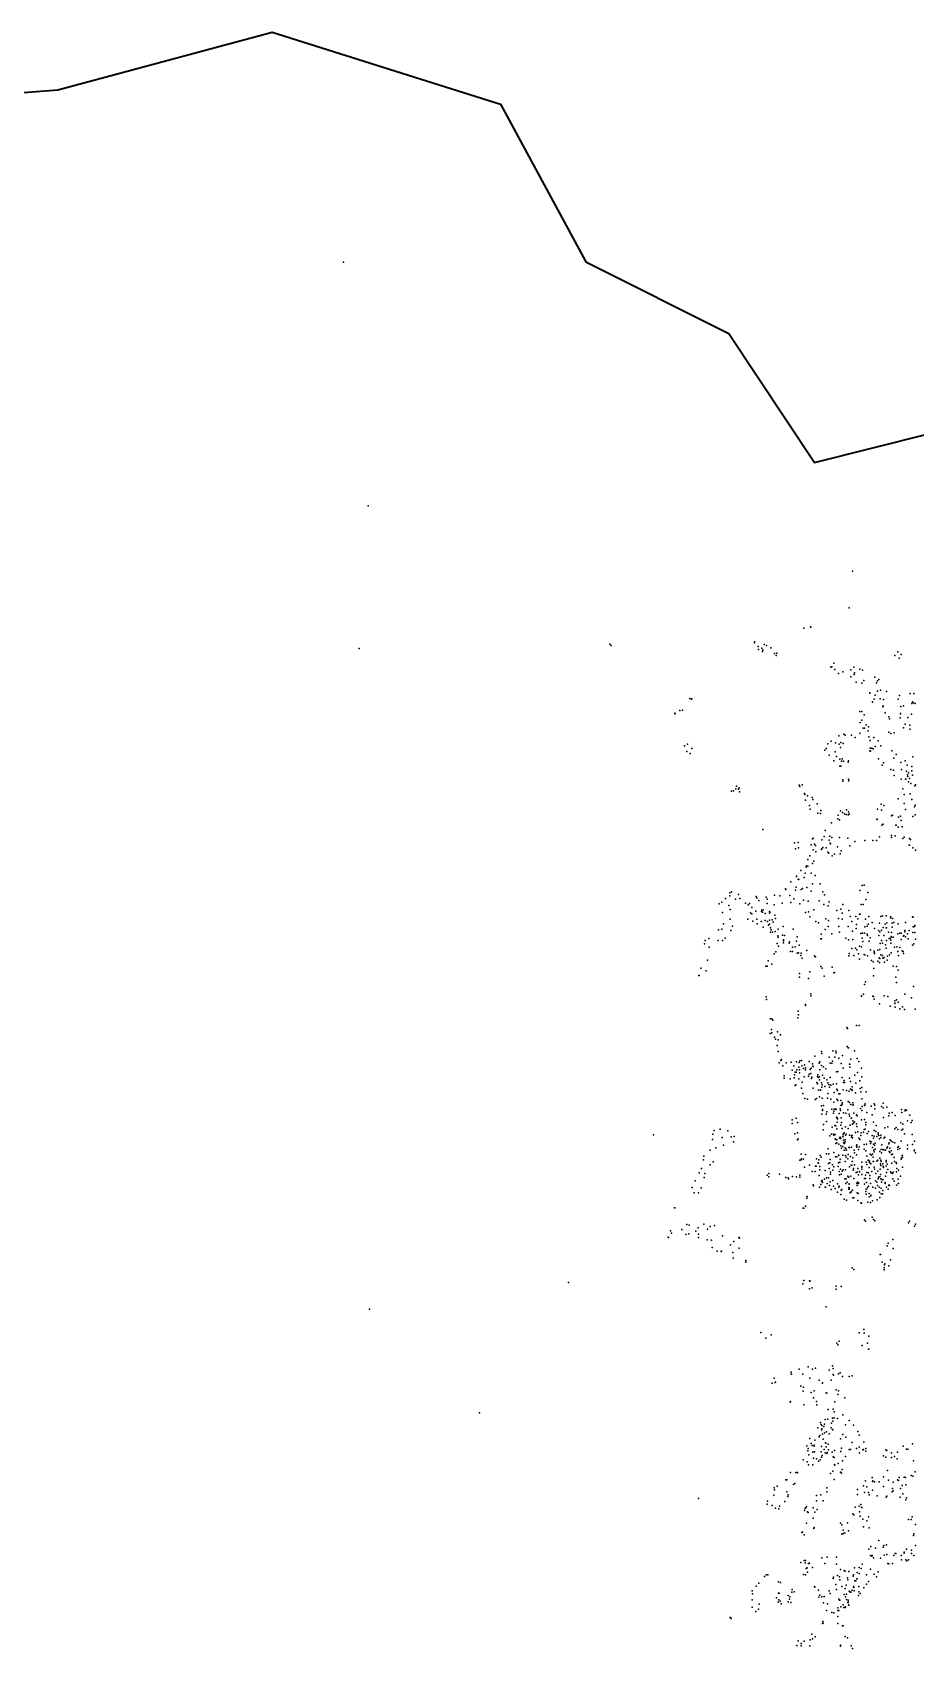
# Model space of a CAD drawing. Header units: millimetres. Extents: x -60275265 to 22802890, y -38578442 to 24337084.
# Drawn here: x 2033506 to 9882122, y 9975696 to 24337084 of the extents above; entities that cross this region are included whole.
import ezdxf

# ---------------------------------------------------------------- set-up
doc = ezdxf.new("R2010")
doc.units = ezdxf.units.MM
doc.header["$MEASUREMENT"] = 0
doc.layers.add('Outline', color=7, linetype='Continuous', true_color=0x000000)
doc.layers.add('particles', color=7, linetype='Continuous', true_color=0x000000)

msp = doc.modelspace()

# ---------------------------------------------------------------- linework, layer by layer
at = {"layer": 'Outline', "color": 3, "lineweight": 35, "true_color": 0x00ff00}
msp.add_lwpolyline([(612748, 23700101), (2261319, 23827441), (4163298, 24337084), (6191983, 23700101), (6952806, 22298647), (8220845, 21661442), (8981724, 20514820), (11010412, 21024520), (12405159, 19877851), (13419624, 18986025), (15194898, 18094026), (16462717, 16947413), (17096937, 15291091), (16969997, 14144198), (16969997, 12997517), (17730817, 12360371), (17730817, 10959081), (17730817, 9939740)], dxfattribs=at)
at = {"layer": 'particles', "color": 93, "true_color": 0x67d435}
for p in [(4799622, 22295696), (5018622, 20128696), (9320622, 19550696), (9291622, 19222696), (8889622, 19042696), (8948622, 19054696), (8949622, 19052696), (4937622, 18863696), (7165622, 18899696), (7177622, 18887696), (8449622, 18922696), (8450622, 18911696), (8482622, 18880696), (8486622, 18853696), (8514622, 18864696), (8520622, 18834696), (8523622, 18851696), (8536622, 18898696), (8557622, 18887696), (8594622, 18868696), (8627622, 18818696), (8649622, 18821696), (9723622, 18833696), (8643622, 18800696), (9128622, 18697696), (9137622, 18699696), (9153622, 18730696), (9164622, 18675696), (9306622, 18671696), (9331622, 18696696), (9384622, 18677696), (9409622, 18670696), (9697622, 18798696), (9736622, 18775696), (9753622, 18809696), (9195622, 18640696), (9235622, 18653696), (9305622, 18610696), (9336622, 18631696), (9337622, 18644696), (9354622, 18562696), (9404622, 18555696), (9421622, 18578696), (9519622, 18608696), (9533622, 18556696), (9543622, 18573696), (9555622, 18585696), (7876622, 18417696), (7891622, 18411696), (7894622, 18414696), (9474622, 18465696), (9475622, 18469696), (9497622, 18389696), (9499622, 18384696), (9512622, 18411696), (9522622, 18447696), (9543622, 18484696), (9567622, 18414696), (9570622, 18491696), (9597622, 18408696), (9621622, 18479696), (9725622, 18411696), (9738622, 18443696), (9833622, 18463696), (9852622, 18389696), (9865622, 18463696), (7743622, 18286696), (7746622, 18282696), (7787622, 18311696), (7809622, 18314696), (9386622, 18301696), (9404622, 18303696), (9424622, 18272696), (9591622, 18342696), (9592622, 18351696), (9611622, 18289696), (9644622, 18255696), (9744622, 18246696), (9747622, 18284696), (9748622, 18282696), (9750622, 18347696), (9773622, 18353696), (9812622, 18249696), (9844622, 18279696), (9846622, 18374696), (9862622, 18378696), (9877622, 18374696), (9244622, 18100696), (9384622, 18109696), (9389622, 18203696), (9404622, 18224696), (9416622, 18153696), (9427622, 18155696), (9443622, 18184696), (9460622, 18131696), (9463622, 18167696), (9642622, 18117696), (9648622, 18236696), (9662622, 18107696), (9690622, 18112696), (9774622, 18158696), (9787622, 18188696), (9830622, 18145696), (9831622, 18179696), (7828622, 17998696), (7854622, 18012696), (7894622, 17974696), (9075622, 17957696), (9087622, 17973696), (9102622, 18015696), (9130622, 18039696), (9169622, 18022696), (9198622, 18087696), (9202622, 18013696), (9213622, 17983696), (9217622, 18027696), (9238622, 18017696), (9254622, 18092696), (9311622, 18091696), (9344622, 18072696), (9465622, 18076696), (9475622, 17952696), (9477622, 17975696), (9478622, 18044696), (9493622, 17975696), (9503622, 17970696), (9509622, 18072696), (9522622, 17992696), (9547622, 18042696), (9572622, 17998696), (9671622, 17952696), (7847622, 17946696), (7878622, 17930696), (9113622, 17915696), (9153622, 17865696), (9166622, 17943696), (9178622, 17902696), (9209622, 17879696), (9209622, 17817696), (9216622, 17816696), (9222622, 17860696), (9227622, 17882696), (9239622, 17860696), (9283622, 17851696), (9284622, 17864696), (9480622, 17950696), (9550622, 17881696), (9585622, 17826696), (9597622, 17846696), (9687622, 17886696), (9708622, 17920696), (9751622, 17850696), (9789622, 17865696), (9807622, 17824696), (9848622, 17813696), (9855622, 17898696), (9857622, 17898696), (9235622, 17694696), (9235622, 17683696), (9286622, 17700696), (9288622, 17685696), (9661622, 17787696), (9685622, 17781696), (9689622, 17734696), (9753622, 17702696), (9757622, 17788696), (9790622, 17700696), (9793622, 17702696), (9801622, 17771696), (9809622, 17738696), (9812622, 17723696), (9819622, 17758696), (9819622, 17678696), (9828622, 17706696), (9848622, 17774696), (9852622, 17735696), (8245622, 17595696), (8264622, 17597696), (8284622, 17616696), (8290622, 17638696), (8306622, 17611696), (8312622, 17624696), (8315622, 17588696), (8846622, 17646696), (8851622, 17635696), (8873622, 17650696), (8894622, 17573696), (8896622, 17564696), (8921622, 17553696), (8962622, 17539696), (8969622, 17521696), (9727622, 17526696), (9768622, 17614696), (9778622, 17563696), (9832622, 17569696), (9839622, 17663696), (9875622, 17642696), (9879622, 17649696), (8904622, 17514696), (8939622, 17467696), (8945622, 17434696), (9006622, 17481696), (9012622, 17400696), (9035622, 17395696), (9040622, 17421696), (9194622, 17380696), (9214622, 17420696), (9230622, 17405696), (9250622, 17392696), (9264622, 17388696), (9266622, 17427696), (9281622, 17385696), (9284622, 17409696), (9290622, 17392696), (9542622, 17435696), (9575622, 17479696), (9578622, 17425696), (9599622, 17466696), (9676622, 17381696), (9779622, 17485696), (9791622, 17430696), (9847622, 17519696), (9872622, 17455696), (9877622, 17469696), (9877622, 17384696), (8523622, 17253696), (8524622, 17253696), (8524622, 17253696), (9076622, 17246696), (9134622, 17314696), (9189622, 17347696), (9204622, 17340696), (9535622, 17341696), (9539622, 17345696), (9580622, 17292696), (9592622, 17301696), (9667622, 17375696), (9705622, 17293696), (9707622, 17293696), (9726622, 17274696), (9730622, 17363696), (9748622, 17373696), (9752622, 17334696), (9761622, 17278696), (9857622, 17370696), (8806622, 17135696), (8836622, 17137696), (8840622, 17091696), (8954622, 17117696), (8965622, 17171696), (8972622, 17175696), (8982622, 17122696), (8991622, 17111696), (9047622, 17163696), (9056622, 17094696), (9067622, 17191696), (9086622, 17091696), (9112622, 17159696), (9119622, 17195696), (9121622, 17133696), (9125622, 17127696), (9137622, 17183696), (9187622, 17098696), (9206622, 17182696), (9278622, 17177696), (9296622, 17109696), (9340622, 17147696), (9430622, 17157696), (9501622, 17156696), (9534622, 17156696), (9560622, 17187696), (9667622, 17182696), (9668622, 17201696), (9700622, 17196696), (9767622, 17174696), (9778622, 17185696), (9778622, 17185696), (9824622, 17113696), (9826622, 17113696), (9827622, 17172696), (9837622, 17165696), (9856622, 17092696), (8813622, 17083696), (8923622, 16987696), (8941622, 17018696), (8964622, 16951696), (8970622, 17074696), (8977622, 16972696), (8994622, 17055696), (9045622, 17077696), (9048622, 17083696), (9100622, 17051696), (9111622, 17043696), (9139622, 17020696), (9160622, 17034696), (9210622, 17036696), (9219622, 17063696), (9879622, 17069696), (9879622, 17069696), (8822622, 16837696), (8823622, 16839696), (8837622, 16812696), (8843622, 16808696), (8860622, 16889696), (8892622, 16828696), (8901622, 16865696), (8910622, 16918696), (8911622, 16930696), (8922622, 16927696), (8953622, 16865696), (8988622, 16844696), (8229622, 16664696), (8230622, 16691696), (8245622, 16700696), (8307622, 16677696), (8464622, 16659696), (8626622, 16670696), (8676622, 16664696), (8726622, 16727696), (8727622, 16720696), (8762622, 16668696), (8771622, 16787696), (8815622, 16714696), (8821622, 16741696), (8864622, 16721696), (8877622, 16729696), (8914622, 16737696), (8953622, 16705696), (8965622, 16772696), (9034622, 16771696), (9058622, 16701696), (9071622, 16672696), (9385622, 16712696), (9406622, 16756696), (9424622, 16758696), (9456622, 16693696), (8137622, 16594696), (8158622, 16608696), (8166622, 16516696), (8191622, 16641696), (8220622, 16579696), (8233622, 16544696), (8282622, 16634696), (8318622, 16641696), (8369622, 16600696), (8394622, 16585696), (8406622, 16596696), (8425622, 16559696), (8462622, 16528696), (8469622, 16646696), (8489622, 16624696), (8511622, 16524696), (8516622, 16536696), (8521622, 16519696), (8526622, 16541696), (8552622, 16652696), (8562622, 16595696), (8563622, 16633696), (8582622, 16526696), (8623622, 16585696), (8696622, 16599696), (8773622, 16605696), (8798622, 16638696), (8853622, 16592696), (8885622, 16626696), (8904622, 16516696), (8925622, 16617696), (8930622, 16522696), (8976622, 16540696), (9024622, 16621696), (9066622, 16587696), (9104622, 16574696), (9113622, 16610696), (9181622, 16535696), (9218622, 16545696), (9235622, 16588696), (9289622, 16533696), (9398622, 16586696), (9416622, 16586696), (9440622, 16630696), (8175622, 16416696), (8233622, 16457696), (8254622, 16395696), (8391622, 16458696), (8415622, 16513696), (8427622, 16505696), (8435622, 16439696), (8471622, 16457696), (8472622, 16416696), (8510622, 16437696), (8525622, 16387696), (8545622, 16507696), (8545622, 16444696), (8564622, 16436696), (8575622, 16403696), (8582622, 16449696), (8583622, 16411696), (8584622, 16513696), (8586622, 16512696), (8593622, 16380696), (8607622, 16451696), (8614622, 16431696), (8629622, 16492696), (8637622, 16462696), (8703622, 16391696), (8941622, 16476696), (8993622, 16436696), (9019622, 16424696), (9083622, 16461696), (9104622, 16392696), (9106622, 16445696), (9196622, 16462696), (9198622, 16391696), (9227622, 16510696), (9227622, 16458696), (9282622, 16392696), (9298622, 16479696), (9314622, 16436696), (9349622, 16479696), (9349622, 16479696), (9352622, 16375696), (9355622, 16410696), (9367622, 16460696), (9381622, 16502696), (9388622, 16500696), (9430622, 16388696), (9436622, 16457696), (9451622, 16395696), (9458622, 16411696), (9465622, 16479696), (9494622, 16427696), (9515622, 16373696), (9561622, 16422696), (9572622, 16481696), (9586622, 16487696), (9593622, 16384696), (9610622, 16412696), (9619622, 16485696), (9620622, 16379696), (9621622, 16379696), (9624622, 16424696), (9657622, 16469696), (9662622, 16478696), (9672622, 16421696), (9674622, 16386696), (9675622, 16462696), (9687622, 16428696), (9727622, 16415696), (9790622, 16428696), (9852622, 16476696), (9859622, 16474696), (9860622, 16390696), (9871622, 16392696), (9875622, 16401696), (8004622, 16237696), (8012622, 16266696), (8045622, 16284696), (8128622, 16266696), (8130622, 16361696), (8160622, 16368696), (8166622, 16268696), (8190622, 16288696), (8238622, 16356696), (8591622, 16340696), (8597622, 16363696), (8609622, 16342696), (8632622, 16346696), (8651622, 16242696), (8656622, 16310696), (8660622, 16297696), (8661622, 16369696), (8699622, 16315696), (8706622, 16273696), (8706622, 16247696), (8708622, 16264696), (8715622, 16312696), (8757622, 16244696), (8761622, 16255696), (8794622, 16369696), (8824622, 16260696), (8830622, 16300696), (9040622, 16283696), (9042622, 16323696), (9045622, 16282696), (9077622, 16366696), (9138622, 16327696), (9205622, 16341696), (9261622, 16287696), (9286622, 16272696), (9319622, 16349696), (9323622, 16277696), (9394622, 16328696), (9405622, 16287696), (9410622, 16332696), (9411622, 16258696), (9427622, 16333696), (9450622, 16323696), (9452622, 16312696), (9467622, 16261696), (9478622, 16291696), (9552622, 16355696), (9555622, 16313696), (9562622, 16344696), (9567622, 16241696), (9578622, 16358696), (9578622, 16266696), (9586622, 16244696), (9600622, 16313696), (9612622, 16230696), (9623622, 16267696), (9639622, 16341696), (9646622, 16286696), (9656622, 16284696), (9661622, 16271696), (9662622, 16243696), (9663622, 16303696), (9667622, 16297696), (9668622, 16338696), (9681622, 16297696), (9723622, 16326696), (9740622, 16332696), (9752622, 16276696), (9754622, 16333696), (9773622, 16305696), (9777622, 16312696), (9784622, 16355696), (9786622, 16345696), (9792622, 16301696), (9809622, 16325696), (9816622, 16282696), (9825622, 16356696), (9857622, 16338696), (9866622, 16239696), (9875622, 16339696), (9880622, 16279696), (8031622, 16091696), (8032622, 16092696), (8048622, 16208696), (8571622, 16086696), (8625622, 16148696), (8639622, 16166696), (8663622, 16217696), (8768622, 16169696), (8787622, 16207696), (8787622, 16169696), (8810622, 16211696), (8830622, 16156696), (8841622, 16157696), (8845622, 16227696), (8860622, 16135696), (8865622, 16154696), (8872622, 16109696), (8914622, 16178696), (8982622, 16132696), (8990622, 16122696), (9289622, 16131696), (9291622, 16152696), (9313622, 16195696), (9332622, 16134696), (9346622, 16200696), (9360622, 16185696), (9373622, 16149696), (9383622, 16218696), (9383622, 16101696), (9401622, 16212696), (9423622, 16143696), (9429622, 16141696), (9454622, 16131696), (9481622, 16183696), (9488622, 16090696), (9512622, 16173696), (9512622, 16164696), (9515622, 16151696), (9544622, 16182696), (9556622, 16114696), (9563622, 16187696), (9563622, 16107696), (9572622, 16140696), (9586622, 16134696), (9589622, 16109696), (9601622, 16116696), (9620622, 16200696), (9629622, 16092696), (9631622, 16127696), (9648622, 16141696), (9665622, 16158696), (9693622, 16207696), (9715622, 16212696), (9722622, 16170696), (9729622, 16133696), (9742622, 16205696), (9761622, 16175696), (9769622, 16169696), (9772622, 16153696), (9853622, 16225696), (7956622, 15956696), (7959622, 15955696), (7974622, 16021696), (8019622, 15998696), (8550622, 16039696), (8562622, 16040696), (8604622, 16056696), (8849622, 15974696), (8849622, 15941696), (8942622, 15988696), (9038622, 16036696), (9052622, 16022696), (9069622, 15949696), (9140622, 16031696), (9153622, 15979696), (9161622, 15984696), (9504622, 16077696), (9507622, 15953696), (9511622, 16018696), (9545622, 16083696), (9561622, 16072696), (9605622, 16074696), (9681622, 16038696), (9704622, 15942696), (9710622, 16035696), (9726622, 16005696), (8929622, 15931696), (9426622, 15877696), (9437622, 15901696), (9710622, 15893696), (9862622, 15857696), (8553622, 15767696), (8557622, 15742696), (8557622, 15742696), (8902622, 15689696), (8903622, 15700696), (8949622, 15792696), (8951622, 15776696), (9400622, 15773696), (9401622, 15777696), (9419622, 15789696), (9501622, 15772696), (9504622, 15771696), (9508622, 15769696), (9514622, 15745696), (9559622, 15703696), (9601622, 15777696), (9634622, 15769696), (9656622, 15685696), (9695622, 15709696), (9696622, 15730696), (9697622, 15706696), (9700622, 15674696), (9710622, 15739696), (9727622, 15718696), (9740622, 15661696), (9765622, 15678696), (9783622, 15655696), (9785622, 15791696), (9844622, 15757696), (9878622, 15658696), (8591622, 15570696), (8604622, 15572696), (8613622, 15558696), (8835622, 15581696), (8836622, 15638696), (8839622, 15608696), (9357622, 15513696), (9379622, 15512696), (8590622, 15440696), (8600622, 15477696), (8603622, 15446696), (8628622, 15408696), (8637622, 15391696), (8654622, 15456696), (8660622, 15386696), (8681622, 15428696), (9270622, 15493696), (9277622, 15486696), (8650622, 15333696), (8660622, 15281696), (8987622, 15238696), (9046622, 15282696), (9047622, 15263696), (9112622, 15232696), (9145622, 15287696), (9164622, 15232696), (9173622, 15285696), (9174622, 15268696), (9232622, 15244696), (9272622, 15324696), (9282622, 15314696), (9285622, 15314696), (9338622, 15286696), (8669622, 15179696), (8683622, 15201696), (8689622, 15211696), (8700622, 15154696), (8730622, 15181696), (8775622, 15186696), (8784622, 15116696), (8800622, 15154696), (8812622, 15096696), (8819622, 15098696), (8824622, 15188696), (8827622, 15117696), (8843622, 15141696), (8846622, 15183696), (8848622, 15118696), (8848622, 15090696), (8852622, 15197696), (8868622, 15202696), (8870622, 15153696), (8884622, 15131696), (8894622, 15163696), (8902622, 15135696), (8904622, 15119696), (8934622, 15192696), (8934622, 15079696), (8943622, 15120696), (8949622, 15086696), (8952622, 15134696), (8966622, 15170696), (8967622, 15150696), (8971622, 15149696), (9023622, 15178696), (9029622, 15119696), (9030622, 15190696), (9044622, 15158696), (9062622, 15145696), (9082622, 15128696), (9123622, 15178696), (9138622, 15177696), (9142622, 15196696), (9177622, 15101696), (9191622, 15103696), (9199622, 15222696), (9219622, 15175696), (9238622, 15132696), (9294622, 15168696), (9296622, 15141696), (9297622, 15169696), (9306622, 15214696), (9363622, 15219696), (9364622, 15094696), (9376622, 15191696), (9401622, 15132696), (8712622, 15066696), (8714622, 15045696), (8767622, 15039696), (8803622, 15046696), (8806622, 15074696), (8810622, 14978696), (8818622, 14984696), (8844622, 15039696), (8867622, 14954696), (8873622, 15008696), (8890622, 15056696), (8929622, 15062696), (8957622, 15040696), (8960622, 15053696), (8970622, 14954696), (9002622, 15005696), (9008622, 15060696), (9008622, 14994696), (9011622, 15075696), (9015622, 15050696), (9018622, 14936696), (9026622, 15028696), (9028622, 15056696), (9035622, 14939696), (9036622, 14936696), (9044622, 15004696), (9047622, 14964696), (9050622, 14985696), (9055622, 15071696), (9068622, 15045696), (9073622, 14971696), (9092622, 15030696), (9100622, 15002696), (9110622, 14989696), (9117622, 14965696), (9121622, 15051696), (9124622, 14983696), (9129622, 14983696), (9149622, 14990696), (9179622, 14993696), (9181622, 14946696), (9227622, 15049696), (9238622, 14939696), (9240622, 15006696), (9247622, 15022696), (9249622, 15006696), (9294622, 15044696), (9302622, 15013696), (9303622, 14947696), (9313622, 14943696), (9318622, 14966696), (9342622, 15072696), (9350622, 15001696), (9384622, 15020696), (9389622, 14952696), (9403622, 14962696), (9404622, 15056696), (8880622, 14908696), (8897622, 14864696), (8919622, 14857696), (8989622, 14855696), (9000622, 14863696), (9027622, 14877696), (9046622, 14799696), (9051622, 14867696), (9064622, 14800696), (9097622, 14865696), (9102622, 14907696), (9129622, 14858696), (9155622, 14832696), (9158622, 14918696), (9181622, 14856696), (9188622, 14935696), (9189622, 14846696), (9199622, 14906696), (9208622, 14905696), (9217622, 14801696), (9218622, 14846696), (9221622, 14804696), (9228622, 14812696), (9229622, 14826696), (9268622, 14934696), (9282622, 14838696), (9292622, 14928696), (9295622, 14828696), (9304622, 14810696), (9316622, 14935696), (9323622, 14826696), (9324622, 14803696), (9326622, 14806696), (9348622, 14914696), (9395622, 14924696), (9402622, 14860696), (9426622, 14801696), (9430622, 14803696), (9434622, 14815696), (9442622, 14922696), (9485622, 14796696), (9512622, 14817696), (9520622, 14803696), (9594622, 14822696), (8784622, 14673696), (8821622, 14689696), (8832622, 14651696), (9048622, 14725696), (9053622, 14757696), (9055622, 14767696), (9087622, 14724696), (9090622, 14660696), (9093622, 14744696), (9136622, 14769696), (9150622, 14733696), (9153622, 14752696), (9156622, 14769696), (9168622, 14771696), (9176622, 14765696), (9179622, 14697696), (9183622, 14687696), (9183622, 14653696), (9186622, 14682696), (9188622, 14689696), (9202622, 14731696), (9211622, 14771696), (9215622, 14758696), (9219622, 14691696), (9221622, 14650696), (9241622, 14736696), (9262622, 14733696), (9278622, 14764696), (9290622, 14725696), (9295622, 14707696), (9308622, 14688696), (9312622, 14688696), (9322622, 14664696), (9333622, 14734696), (9339622, 14656696), (9357622, 14718696), (9363622, 14708696), (9391622, 14774696), (9401622, 14673696), (9404622, 14757696), (9406622, 14791696), (9427622, 14677696), (9438622, 14650696), (9449622, 14739696), (9496622, 14717696), (9508622, 14652696), (9520622, 14771696), (9578622, 14791696), (9592622, 14781696), (9596622, 14696696), (9625622, 14787696), (9642622, 14709696), (9646622, 14732696), (9673622, 14740696), (9698622, 14712696), (9757622, 14767696), (9759622, 14738696), (9787622, 14754696), (9788622, 14764696), (9800622, 14761696), (9809622, 14666696), (9831622, 14715696), (9841622, 14649696), (9851622, 14668696), (7553622, 14540696), (8080622, 14547696), (8092622, 14578696), (8144622, 14592696), (8161622, 14517696), (8214622, 14575696), (8241622, 14524696), (8268622, 14527696), (8784622, 14642696), (8809622, 14549696), (8831622, 14557696), (8836622, 14506696), (9061622, 14586696), (9062622, 14633696), (9120622, 14533696), (9135622, 14546696), (9141622, 14609696), (9152622, 14547696), (9154622, 14538696), (9164622, 14624696), (9165622, 14505696), (9167622, 14544696), (9171622, 14619696), (9182622, 14595696), (9204622, 14511696), (9211622, 14520696), (9217622, 14507696), (9218622, 14627696), (9229622, 14598696), (9234622, 14524696), (9236622, 14547696), (9237622, 14528696), (9239622, 14553696), (9246622, 14558696), (9259622, 14613696), (9259622, 14539696), (9263622, 14545696), (9283622, 14598696), (9295622, 14538696), (9300622, 14625696), (9311622, 14536696), (9312622, 14520696), (9318622, 14536696), (9321622, 14635696), (9321622, 14513696), (9330622, 14643696), (9347622, 14560696), (9357622, 14639696), (9360622, 14614696), (9369622, 14567696), (9376622, 14511696), (9393622, 14535696), (9397622, 14557696), (9417622, 14563696), (9425622, 14587696), (9432622, 14592696), (9438622, 14630696), (9451622, 14552696), (9462622, 14571696), (9495622, 14535696), (9508622, 14511696), (9512622, 14530696), (9514622, 14580696), (9528622, 14571696), (9530622, 14622696), (9535622, 14527696), (9549622, 14557696), (9549622, 14547696), (9553622, 14534696), (9559622, 14506696), (9571622, 14518696), (9572622, 14538696), (9599622, 14510696), (9607622, 14519696), (9608622, 14603696), (9633622, 14612696), (9695622, 14594696), (9709622, 14607696), (9722622, 14587696), (9749622, 14646696), (9755622, 14583696), (9767622, 14590696), (9768622, 14635696), (9781622, 14550696), (9851622, 14544696), (8056622, 14404696), (8076622, 14500696), (8106622, 14424696), (8175622, 14449696), (8262622, 14479696), (8831622, 14497696), (8863622, 14369696), (8903622, 14365696), (9088622, 14372696), (9103622, 14415696), (9110622, 14373696), (9155622, 14384696), (9171622, 14498696), (9172622, 14463696), (9182622, 14495696), (9182622, 14469696), (9200622, 14457696), (9216622, 14442696), (9222622, 14423696), (9233622, 14436696), (9235622, 14361696), (9239622, 14492696), (9241622, 14469696), (9246622, 14471696), (9246622, 14403696), (9250622, 14463696), (9250622, 14404696), (9254622, 14425696), (9255622, 14479696), (9256622, 14497696), (9256622, 14477696), (9260622, 14419696), (9267622, 14404696), (9282622, 14365696), (9289622, 14428696), (9295622, 14427696), (9311622, 14430696), (9334622, 14404696), (9339622, 14381696), (9356622, 14443696), (9357622, 14364696), (9359622, 14453696), (9359622, 14430696), (9374622, 14411696), (9379622, 14433696), (9386622, 14500696), (9423622, 14456696), (9423622, 14414696), (9438622, 14399696), (9445622, 14457696), (9475622, 14485696), (9477622, 14370696), (9481622, 14463696), (9485622, 14477696), (9499622, 14428696), (9499622, 14370696), (9507622, 14457696), (9510622, 14403696), (9514622, 14388696), (9517622, 14448696), (9522622, 14467696), (9523622, 14414696), (9562622, 14392696), (9574622, 14411696), (9579622, 14381696), (9580622, 14453696), (9589622, 14410696), (9598622, 14408696), (9612622, 14404696), (9625622, 14421696), (9632622, 14433696), (9644622, 14460696), (9645622, 14392696), (9646622, 14469696), (9651622, 14421696), (9652622, 14384696), (9656622, 14497696), (9663622, 14399696), (9664622, 14484696), (9668622, 14365696), (9676622, 14369696), (9679622, 14476696), (9695622, 14470696), (9722622, 14409696), (9724622, 14428696), (9728622, 14437696), (9741622, 14419696), (9753622, 14483696), (9808622, 14448696), (9810622, 14415696), (9854622, 14455696), (9867622, 14398696), (9870622, 14405696), (9871622, 14483696), (9879622, 14381696), (7979622, 14242696), (7995622, 14318696), (8000622, 14351696), (8057622, 14273696), (8082622, 14300696), (8852622, 14314696), (8865622, 14319696), (8866622, 14328696), (8885622, 14324696), (8895622, 14252696), (8937622, 14272696), (8991622, 14261696), (8996622, 14261696), (9001622, 14327696), (9016622, 14292696), (9017622, 14289696), (9022622, 14319696), (9031622, 14258696), (9031622, 14229696), (9034622, 14358696), (9042622, 14343696), (9076622, 14223696), (9106622, 14286696), (9112622, 14240696), (9119622, 14293696), (9123622, 14322696), (9142622, 14275696), (9145622, 14226696), (9155622, 14255696), (9169622, 14345696), (9180622, 14346696), (9194622, 14260696), (9195622, 14359696), (9197622, 14292696), (9200622, 14358696), (9208622, 14299696), (9210622, 14324696), (9215622, 14234696), (9229622, 14218696), (9237622, 14231696), (9255622, 14305696), (9257622, 14358696), (9259622, 14231696), (9264622, 14343696), (9279622, 14328696), (9293622, 14255696), (9302622, 14349696), (9309622, 14270696), (9315622, 14271696), (9316622, 14304696), (9323622, 14337696), (9327622, 14228696), (9330622, 14242696), (9338622, 14274696), (9369622, 14242696), (9403622, 14259696), (9403622, 14235696), (9404622, 14298696), (9404622, 14252696), (9443622, 14298696), (9447622, 14276696), (9448622, 14351696), (9459622, 14314696), (9467622, 14301696), (9468622, 14250696), (9471622, 14306696), (9474622, 14293696), (9483622, 14283696), (9488622, 14360696), (9504622, 14342696), (9504622, 14304696), (9506622, 14305696), (9513622, 14252696), (9516622, 14234696), (9537622, 14306696), (9544622, 14315696), (9564622, 14332696), (9567622, 14236696), (9568622, 14282696), (9572622, 14268696), (9573622, 14316696), (9575622, 14308696), (9576622, 14305696), (9591622, 14282696), (9594622, 14263696), (9595622, 14250696), (9618622, 14311696), (9618622, 14300696), (9618622, 14262696), (9628622, 14279696), (9634622, 14233696), (9670622, 14289696), (9689622, 14340696), (9694622, 14305696), (9707622, 14294696), (9710622, 14286696), (9715622, 14240696), (9730622, 14228696), (9752622, 14323696), (9755622, 14334696), (9762622, 14358696), (9763622, 14254696), (9765622, 14341696), (7923622, 14131696), (7957622, 14203696), (8001622, 14160696), (8007622, 14197696), (8563622, 14182696), (8577622, 14166696), (8578622, 14196696), (8673622, 14191696), (8728622, 14160696), (8749622, 14159696), (8752622, 14150696), (8788622, 14171696), (8824622, 14168696), (8851622, 14183696), (8853622, 14164696), (8963622, 14216696), (8971622, 14097696), (8975622, 14086696), (8988622, 14216696), (9023622, 14178696), (9026622, 14075696), (9039622, 14098696), (9046622, 14130696), (9052622, 14135696), (9053622, 14117696), (9070622, 14147696), (9076622, 14077696), (9081622, 14076696), (9089622, 14159696), (9096622, 14107696), (9107622, 14157696), (9116622, 14091696), (9122622, 14124696), (9124622, 14208696), (9125622, 14192696), (9144622, 14136696), (9151622, 14084696), (9186622, 14106696), (9198622, 14077696), (9201622, 14084696), (9202622, 14214696), (9205622, 14186696), (9219622, 14190696), (9252622, 14151696), (9261622, 14107696), (9263622, 14149696), (9272622, 14121696), (9278622, 14172696), (9281622, 14167696), (9288622, 14074696), (9289622, 14163696), (9290622, 14106696), (9291622, 14103696), (9304622, 14173696), (9333622, 14154696), (9353622, 14206696), (9360622, 14108696), (9361622, 14208696), (9361622, 14091696), (9365622, 14120696), (9373622, 14113696), (9373622, 14109696), (9374622, 14185696), (9383622, 14216696), (9383622, 14212696), (9402622, 14187696), (9427622, 14153696), (9428622, 14103696), (9435622, 14183696), (9436622, 14152696), (9444622, 14118696), (9449622, 14205696), (9462622, 14203696), (9462622, 14084696), (9473622, 14154696), (9475622, 14180696), (9479622, 14107696), (9491622, 14215696), (9500622, 14075696), (9526622, 14131696), (9529622, 14196696), (9535622, 14120696), (9541622, 14090696), (9546622, 14217696), (9549622, 14150696), (9552622, 14163696), (9557622, 14075696), (9563622, 14167696), (9570622, 14187696), (9572622, 14150696), (9577622, 14119696), (9583622, 14140696), (9589622, 14144696), (9609622, 14108696), (9610622, 14117696), (9614622, 14172696), (9621622, 14077696), (9622622, 14206696), (9642622, 14094696), (9642622, 14091696), (9650622, 14094696), (9659622, 14211696), (9664622, 14202696), (9677622, 14197696), (9679622, 14149696), (9683622, 14209696), (9689622, 14130696), (9712622, 14211696), (9712622, 14094696), (9727622, 14146696), (9727622, 14108696), (9728622, 14107696), (9746622, 14174696), (7897622, 14073696), (7912622, 14026696), (7952622, 14026696), (7976622, 14071696), (8915622, 13979696), (8916622, 13994696), (9132622, 14055696), (9166622, 14064696), (9187622, 14031696), (9216622, 14010696), (9220622, 14048696), (9226622, 14056696), (9245622, 13970696), (9268622, 13960696), (9288622, 14058696), (9290622, 14067696), (9290622, 14057696), (9300622, 14026696), (9305622, 14028696), (9307622, 14038696), (9321622, 14050696), (9323622, 13982696), (9333622, 13980696), (9361622, 14025696), (9367622, 13958696), (9370622, 14020696), (9395622, 13937696), (9399622, 13934696), (9439622, 14036696), (9442622, 14059696), (9442622, 14012696), (9445622, 14059696), (9454622, 14072696), (9456622, 13941696), (9467622, 13990696), (9469622, 14020696), (9480622, 13938696), (9484622, 14003696), (9484622, 13998696), (9498622, 13954696), (9524622, 14068696), (9539622, 13962696), (9560622, 14031696), (9563622, 13983696), (9574622, 14015696), (9575622, 14066696), (9586622, 14017696), (9591622, 14046696), (9637622, 14058696), (7739622, 13893696), (7742622, 13892696), (7743622, 13892696), (8883622, 13889696), (8887622, 13890696), (8903622, 13908696), (9494622, 13810696), (9508622, 13787696), (7703622, 13689696), (7712622, 13666696), (7804622, 13700696), (7838622, 13654696), (7848622, 13745696), (7866622, 13661696), (7870622, 13739696), (7927622, 13686696), (7949622, 13714696), (7952622, 13658696), (8000622, 13746696), (8032622, 13703696), (8055622, 13726696), (8095622, 13735696), (8164622, 13644696), (9427622, 13785696), (9435622, 13772696), (9518622, 13775696), (9819622, 13759696), (9826622, 13773696), (9871622, 13729696), (9880622, 13747696), (7683622, 13632696), (7686622, 13628696), (7953622, 13629696), (8030622, 13607696), (8066622, 13604696), (8072622, 13539696), (8119622, 13508696), (8154622, 13505696), (8157622, 13506696), (8235622, 13562696), (8267622, 13594696), (8309622, 13627696), (8313622, 13534696), (8315622, 13621696), (9628622, 13554696), (9638622, 13578696), (9678622, 13612696), (9681622, 13532696), (8256622, 13494696), (8260622, 13446696), (8372622, 13409696), (8373622, 13423696), (9317622, 13358696), (9567622, 13476696), (9570622, 13478696), (9585622, 13409696), (9603622, 13359696), (9604622, 13385696), (9607622, 13395696), (9644622, 13377696), (9659622, 13430696), (6796622, 13228696), (8880622, 13218696), (8887622, 13246696), (8938622, 13244696), (8945622, 13240696), (9332622, 13343696), (9602622, 13341696), (8937622, 13173696), (8963622, 13182696), (9175622, 13170696), (9176622, 13195696), (9219622, 13192696), (5028622, 12993696), (9087622, 13011696), (8505622, 12785696), (9380622, 12782696), (9421622, 12811696), (8551622, 12733696), (8598622, 12763696), (9182622, 12688696), (9191622, 12674696), (9202622, 12706696), (9405622, 12670696), (9423622, 12778696), (9454622, 12689696), (9464622, 12751696), (9463622, 12635696), (9465622, 12635696), (8623622, 12377696), (8775622, 12433696), (8776622, 12415696), (8777622, 12414696), (8847622, 12457696), (8878622, 12415696), (8925622, 12479696), (8940622, 12378696), (8966622, 12458696), (8990622, 12466696), (9023622, 12362696), (9113622, 12451696), (9131622, 12360696), (9142622, 12487696), (9147622, 12411696), (9148622, 12464696), (9151622, 12405696), (9197622, 12418696), (9211622, 12425696), (9230622, 12392696), (9292622, 12394696), (9317622, 12400696), (9317622, 12399696), (8606622, 12334696), (8634622, 12341696), (8635622, 12344696), (8861622, 12306696), (8882622, 12262696), (8886622, 12298696), (8953622, 12252696), (8980622, 12266696), (9054622, 12336696), (9054622, 12335696), (9087622, 12247696), (9091622, 12244696), (9175622, 12275696), (9191622, 12232696), (9197622, 12266696), (6005622, 12070696), (8765622, 12165696), (8770622, 12172696), (8887622, 12143696), (8973622, 12203696), (9000622, 12171696), (9002622, 12143696), (9103622, 12099696), (9147622, 12102696), (9158622, 12079696), (9163622, 12169696), (9252622, 12203696), (9013622, 11936696), (9035622, 11986696), (9041622, 11966696), (9047622, 11959696), (9049622, 11928696), (9066622, 11950696), (9072622, 11970696), (9076622, 12012696), (9102622, 12014696), (9130622, 11938696), (9133622, 11978696), (9142622, 11922696), (9143622, 12022696), (9145622, 11996696), (9146622, 11920696), (9157622, 12027696), (9188622, 12021696), (9234622, 12053696), (9257622, 11963696), (9292622, 12002696), (9330622, 11960696), (8914622, 11777696), (8940622, 11843696), (8953622, 11799696), (8963622, 11781696), (8980622, 11782696), (8985622, 11829696), (9025622, 11857696), (9030622, 11868696), (9044622, 11918696), (9054622, 11881696), (9060622, 11837696), (9072622, 11894696), (9081622, 11804696), (9082622, 11800696), (9089622, 11902696), (9103622, 11792696), (9112622, 11885696), (9213622, 11839696), (9234622, 11877696), (9262622, 11853696), (9316622, 11806696), (9368622, 11906696), (9379622, 11873696), (9421622, 11809696), (9854622, 11794696), (8882622, 11654696), (8917622, 11636696), (8923622, 11733696), (8925622, 11753696), (8932622, 11698696), (8968622, 11720696), (8975622, 11669696), (8979622, 11774696), (8982622, 11725696), (8999622, 11662696), (9019622, 11642696), (9034622, 11654696), (9043622, 11725696), (9044622, 11676696), (9045622, 11771696), (9050622, 11692696), (9069622, 11744696), (9078622, 11714696), (9086622, 11769696), (9093622, 11709696), (9094622, 11718696), (9106622, 11742696), (9139622, 11722696), (9148622, 11680696), (9158622, 11673696), (9159622, 11735696), (9216622, 11727696), (9222622, 11756696), (9230622, 11643696), (9257622, 11682696), (9292622, 11744696), (9301622, 11744696), (9357622, 11754696), (9379622, 11764696), (9381622, 11714696), (9411622, 11741696), (9419622, 11745696), (9438622, 11754696), (9440622, 11729696), (9597622, 11688696), (9616622, 11676696), (9617622, 11742696), (9626622, 11737696), (9666622, 11674696), (9667622, 11716696), (9694622, 11681696), (9717622, 11663696), (9720622, 11722696), (9769622, 11775696), (9800622, 11748696), (9811622, 11747696), (9863622, 11645696), (8770622, 11540696), (8816622, 11540696), (8832622, 11540696), (8833622, 11538696), (8928622, 11609696), (8967622, 11608696), (9125622, 11532696), (9144622, 11553696), (9160622, 11611696), (9163622, 11605696), (9192622, 11620696), (9214622, 11543696), (9223622, 11534696), (9228622, 11568696), (9494622, 11497696), (9595622, 11502696), (9630622, 11558696), (9735622, 11496696), (9779622, 11498696), (9791622, 11497696), (9842622, 11513696), (9856622, 11507696), (9878622, 11546696), (8625622, 11405696), (8626622, 11386696), (8651622, 11419696), (8729622, 11474696), (8737622, 11368696), (8738622, 11475696), (8797622, 11433696), (8808622, 11442696), (9091622, 11403696), (9091622, 11370696), (9156622, 11479696), (9366622, 11390696), (9419622, 11421696), (9428622, 11362696), (9437622, 11466696), (9447622, 11413696), (9461622, 11364696), (9498622, 11460696), (9498622, 11382696), (9501622, 11465696), (9516622, 11458696), (9557622, 11456696), (9595622, 11415696), (9639622, 11471696), (9672622, 11369696), (9675622, 11399696), (9682622, 11378696), (9683622, 11453696), (9721622, 11476696), (9728622, 11470696), (9747622, 11399696), (9761622, 11424696), (9766622, 11350696), (9794622, 11431696), (7953622, 11308696), (8562622, 11260696), (8565622, 11285696), (8607622, 11247696), (8620622, 11339696), (8637622, 11224696), (8667622, 11217696), (8672622, 11241696), (8718622, 11282696), (8747622, 11327696), (8748622, 11342696), (8895622, 11202696), (8900622, 11221696), (8903622, 11227696), (8911622, 11236696), (8972622, 11225696), (9001622, 11336696), (9001622, 11290696), (9006622, 11212696), (9007622, 11213696), (9039622, 11342696), (9059622, 11288696), (9343622, 11231696), (9366622, 11344696), (9380622, 11242696), (9395622, 11255696), (9399622, 11228696), (9403622, 11229696), (9469622, 11341696), (9539622, 11334696), (9618622, 11321696), (9625622, 11329696), (9744622, 11320696), (9793622, 11296696), (9800622, 11315696), (8911622, 11089696), (8921622, 11191696), (8926622, 11185696), (8972622, 11136696), (8987622, 11189696), (9213622, 11090696), (9225622, 11074696), (9275622, 11093696), (9323622, 11172696), (9331622, 11163696), (9383622, 11192696), (9388622, 11151696), (9413622, 11127696), (9419622, 11059696), (9448622, 11111696), (9463622, 11146696), (9818622, 11123696), (9842622, 11122696), (9849622, 11145696), (9881622, 11078696), (8870622, 11006696), (8875622, 11010696), (8891622, 10985696), (8976622, 11044696), (8979622, 11053696), (9225622, 10992696), (9238622, 11028696), (9238622, 10997696), (9253622, 11003696), (9286622, 11023696), (9469622, 11050696), (9553622, 10936696), (9863622, 10980696), (9865622, 10995696), (9047622, 10781696), (9094622, 10789696), (9177622, 10788696), (9465622, 10858696), (9479622, 10804696), (9483622, 10884696), (9493622, 10798696), (9496622, 10803696), (9506622, 10782696), (9526622, 10868696), (9570622, 10779696), (9594622, 10878696), (9599622, 10892696), (9601622, 10806696), (9621622, 10898696), (9624622, 10811696), (9687622, 10804696), (9699622, 10821696), (9705622, 10821696), (9752622, 10802696), (9779622, 10833696), (9779622, 10825696), (9800622, 10858696), (9843622, 10849696), (9843622, 10821696), (9864622, 10804696), (9881622, 10892696), (8553622, 10630696), (8569622, 10630696), (8861622, 10740696), (8886622, 10633696), (8891622, 10759696), (8900622, 10738696), (8902622, 10632696), (8904622, 10757696), (8908622, 10687696), (8917622, 10692696), (8921622, 10655696), (8928622, 10733696), (8937622, 10735696), (8965622, 10696696), (9074622, 10732696), (9178622, 10726696), (9213622, 10677696), (9246622, 10669696), (9254622, 10663696), (9287622, 10662696), (9328622, 10631696), (9337622, 10693696), (9363622, 10651696), (9378622, 10695696), (9380622, 10644696), (9396622, 10688696), (9407622, 10727696), (9444622, 10631696), (9480622, 10682696), (9513622, 10637696), (9547622, 10657696), (9634622, 10733696), (9643622, 10729696), (9676622, 10733696), (9756622, 10765696), (9795622, 10764696), (9802622, 10755696), (9817622, 10765696), (8429622, 10488696), (8465622, 10531696), (8489622, 10556696), (8537622, 10616696), (8664622, 10570696), (8679622, 10562696), (8679622, 10562696), (8784622, 10500696), (8983622, 10527696), (8985622, 10522696), (9019622, 10495696), (9114622, 10490696), (9148622, 10598696), (9152622, 10611696), (9173622, 10544696), (9178622, 10500696), (9188622, 10626696), (9204622, 10614696), (9209622, 10586696), (9226622, 10527696), (9254622, 10509696), (9265622, 10538696), (9277622, 10604696), (9279622, 10588696), (9292622, 10487696), (9318622, 10494696), (9326622, 10619696), (9328622, 10528696), (9333622, 10520696), (9334622, 10489696), (9341622, 10578696), (9351622, 10578696), (9360622, 10597696), (9362622, 10596696), (9377622, 10527696), (9420622, 10515696), (9446622, 10547696), (9462622, 10573696), (9534622, 10613696), (8428622, 10410696), (8430622, 10345696), (8432622, 10462696), (8491622, 10370696), (8646622, 10428696), (8660622, 10387696), (8663622, 10469696), (8665622, 10410696), (8669622, 10468696), (8677622, 10398696), (8685622, 10374696), (8749622, 10392696), (8750622, 10446696), (8760622, 10416696), (8764622, 10436696), (8772622, 10386696), (8781622, 10477696), (8802622, 10481696), (9022622, 10434696), (9030622, 10451696), (9047622, 10435696), (9064622, 10381696), (9067622, 10440696), (9097622, 10372696), (9123622, 10465696), (9199622, 10414696), (9205622, 10407696), (9207622, 10407696), (9216622, 10346696), (9238622, 10366696), (9242622, 10341696), (9245622, 10457696), (9255622, 10342696), (9259622, 10437696), (9259622, 10347696), (9267622, 10459696), (9267622, 10411696), (9268622, 10411696), (9279622, 10384696), (9282622, 10391696), (9282622, 10386696), (9283622, 10407696), (9287622, 10363696), (9289622, 10364696), (9298622, 10476696), (9306622, 10481696), (9306622, 10477696), (9373622, 10448696), (9377622, 10481696), (9389622, 10464696), (8234622, 10252696), (8235622, 10251696), (8242622, 10244696), (8460622, 10306696), (8484622, 10325696), (9053622, 10198696), (9057622, 10215696), (9059622, 10201696), (9088622, 10313696), (9138622, 10296696), (9155622, 10293696), (9189622, 10315696), (9190622, 10338696), (9191622, 10261696), (9191622, 10200696), (9200622, 10314696), (8945622, 10055696), (8959622, 10103696), (8964622, 10062696), (8989622, 10081696), (9230622, 10179696), (9237622, 10179696), (9256622, 10084696), (9277622, 10071696), (8825622, 10004696), (8837622, 10045696), (8863622, 10020696), (8865622, 10001696), (8892622, 10041696), (8941622, 10000696), (9213622, 10005696), (9215622, 9998696), (9307622, 10001696), (9319622, 9978696)]:
    msp.add_point(p, dxfattribs=at)

doc.saveas('drawing.dxf')
